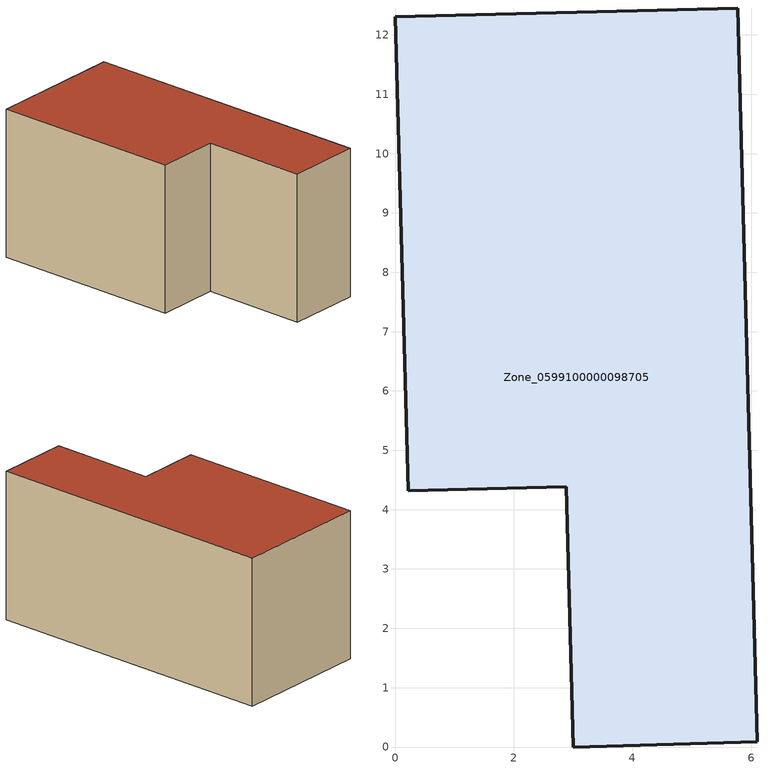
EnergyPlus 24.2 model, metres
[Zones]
Zone_0599100000098705
 floor ground (C_G): 0,12.3 5.77,12.46 6.1,0.09 3,0 2.88,4.38 0.22,4.32 z0
 wall outside (C_F): 5.77,12.46 0,12.3 0.22,4.32 2.88,4.38 3,0 6.1,0.09 5.77,12.46 z0:6.23
 roof outside (C_R): 6.1,0.09 5.77,12.46 0,12.3 0.22,4.32 2.88,4.38 3,0 z6.23
[BUILDING]
Pand.0599100000098705: North Axis=0; Terrain=City; Loads Convergence Tolerance Value=0.04; Temperature Convergence Tolerance Value=0.4; Solar Distribution=FullExterior; Maximum Number of Warmup Days=25; Minimum Number of Warmup Days=1
[Site:Location]
Rotterdam.The.Hague.AP_ZH_NLD Design_Conditions: Latitude=51.96; Longitude=4.45; Time Zone=1; Elevation=-4.5
[SITE:GROUNDTEMPERATURE:BUILDINGSURFACE]
18, 18, 18, 18, 18, 18, 18, 18, 18, 18, 18, 18
[MATERIAL] Thermal Absorptance=0.9; Solar Absorptance=0.7; Visible Absorptance=0.7
Name | Roughness | Thickness | Conductivity | Density | Specific Heat
G.D.1965 | MediumSmooth | 0.15 | 1 | 540 | 1210
F.D.1965 | Rough | 0.3 | 0.857143 | 1920 | 840
R.D.1965 | MediumRough | 0.2 | 0.08 | 1500 | 1000
[CONSTRUCTION]
C_G: G.D.1965
C_F: F.D.1965
C_R: R.D.1965
[ZONE]
Zone_0599100000098705: Type=1; Multiplier=1; Ceiling Height=Autocalculate; Volume=Autocalculate; Floor Area=autocalculate; Part of Total Floor Area=Yes
[ZONEINFILTRATION:DESIGNFLOWRATE]
Infil_Zone_0599100000098705: Zone or ZoneList or Space or SpaceList=Zone_0599100000098705; Schedule=AlwaysOn; Design Flow Rate Calculation Method=Flow/Area; Flow Rate per Floor Area=0.0042; Constant Term Coefficient=1; Temperature Term Coefficient=0; Velocity Term Coefficient=0; Velocity Squared Term Coefficient=0
[HVACTEMPLATE:ZONE:IDEALLOADSAIRSYSTEM]
Zone_0599100000098705: Maximum Heating Supply Air Temperature=50; Minimum Cooling Supply Air Temperature=13; Maximum Heating Supply Air Humidity Ratio=0.0156; Minimum Cooling Supply Air Humidity Ratio=0.0077; Heating Limit=NoLimit; Cooling Limit=NoLimit; Dehumidification Control Type=ConstantSensibleHeatRatio; Cooling Sensible Heat Ratio=0.7; Dehumidification Setpoint=60; Humidification Control Type=None; Humidification Setpoint=30; Outdoor Air Method=None; Outdoor Air Flow Rate per Person=0.00944; Outdoor Air Flow Rate per Zone Floor Area=0; Outdoor Air Flow Rate per Zone=0; Demand Controlled Ventilation Type=None; Outdoor Air Economizer Type=NoEconomizer; Heat Recovery Type=None; Sensible Heat Recovery Effectiveness=0.7; Latent Heat Recovery Effectiveness=0.65
[ZONECONTROL:THERMOSTAT]
ThermostatControl_Zone_0599100000098705: Zone or ZoneList=Zone_0599100000098705; Control Type Schedule=DualSetpointControlType; Control 1=Thermostat_Zone_0599100000098705; Temperature Difference Between Cutout And Setpoint=0
[THERMOSTATSETPOINT:DUALSETPOINT]
Thermostat_Zone_0599100000098705: Heating Setpoint Temperature Schedule=HeatingSetpoint_Zone_0599100000098705; Cooling Setpoint Temperature Schedule=CoolingSetpoint_Zone_0599100000098705
[SCHEDULE:COMPACT]
HeatingSetpoint_Zone_0599100000098705: Through: 12/31, For: AllDays, Until: 24:00, 21
CoolingSetpoint_Zone_0599100000098705: Through: 12/31, For: AllDays, Until: 24:00, 24
DualSetpointControlType: Through: 12/31, For: AllDays, Until: 24:00, 4
AlwaysOn: Through: 12/31, For: AllDays, Until: 24:00, 1
